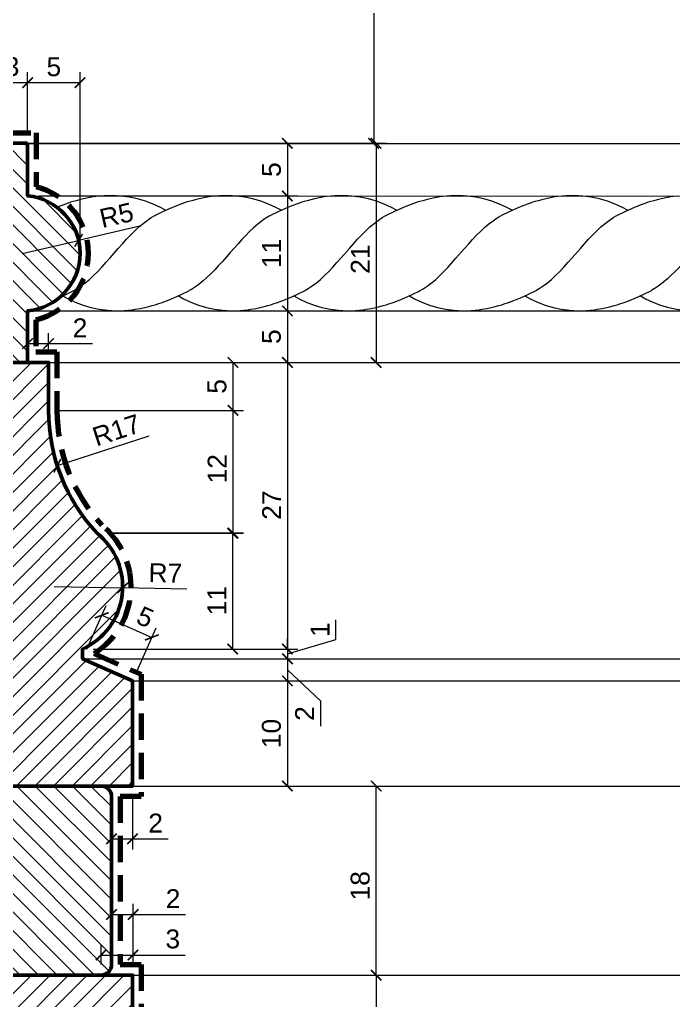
# Model space of a CAD drawing. Header units: inches. Extents: x -78 to 417, y 1434 to 1764.
# Drawn here: x 121.7 to 184, y 1525.8 to 1619.2 of the extents above; entities that cross this region are included whole.
import ezdxf

# ---------------------------------------------------------------- set-up
doc = ezdxf.new("R2010")
doc.units = ezdxf.units.IN
doc.header["$MEASUREMENT"] = 0
doc.linetypes.add('HIDDEN', pattern=[0.375, 0.25, -0.125])
doc.layers.add('0.05', color=7, linetype='Continuous', lineweight=5)
doc.layers.add('линия 50', color=1, linetype='Continuous', lineweight=140)
for name, color, linetype in [('decori controsoffitto', 8, 'Continuous'), ('Decori mobile', 31, 'Continuous'), ('sezione sagome legno', 40, 'Continuous'), ('размеры в модели', 7, 'Continuous')]:
    doc.layers.add(name, color=color, linetype=linetype)
doc.layers.add('Outside panel', color=7, linetype='Continuous', lineweight=18, true_color=0x7f5e57)
doc.styles.get("Standard").update_dxf_attribs({"font": 'arial.ttf'})
doc.dimstyles.new('M_1', dxfattribs={"dimtxt": 1.8, "dimasz": 1, "dimexe": 1, "dimexo": 1, "dimgap": 0.6, "dimtad": 1, "dimdec": 0, "dimdsep": 46, "dimtxsty": 'Standard', "dimblk": 'ARCHTICK', "dimcen": -5, "dimclrd": 7, "dimclre": 7, "dimclrt": 7, "dimadec": 0, "dimazin": 0, "dimtfac": 1, "dimtdec": 0, "dimtmove": 0, "dimatfit": 3, "dimfxl": 1, "dimtolj": 1, "dimtzin": 0, "dimlwd": 5, "dimlwe": 5, "dimarcsym": 0})
pattern_1 = [(135, (-312606.2646, 93322.5023), (-0.8838834765, -0.8838834765), [])]
pattern_2 = [(45, (-312606.2646, 93322.5023), (-0.8838834765, 0.8838834765), [])]

# ---------------------------------------------------------------- blocks, each defined once
blk = doc.blocks.new('_ArchTick')
at = {"color": 0, "linetype": 'ByBlock', "const_width": 0.15}
blk.add_lwpolyline([(-0.5, -0.5), (0.5, 0.5)], dxfattribs=at)
blk = doc.blocks.new('*D57')
at = {"layer": 'Defpoints', "color": 0, "ltscale": 1000, "transparency": 16777216}
for p in [(122.485, 1613.172), (119.483, 1607.399), (122.485, 1607.399)]:
    blk.add_point(p, dxfattribs=at)
at = {"layer": 'размеры в модели', "color": 7, "lineweight": 5, "ltscale": 1000, "transparency": 16777216}
for p, q in [((119.483, 1608.399), (119.483, 1614.172)), ((122.485, 1608.399), (122.485, 1614.172)), ((119.483, 1613.172), (122.485, 1613.172))]:
    blk.add_line(p, q, dxfattribs=at)
at = {"layer": 'размеры в модели', "color": 7, "lineweight": 5, "ltscale": 1000, "transparency": 16777216, "rotation": 180}
blk.add_blockref('_ArchTick', (119.483, 1613.172), dxfattribs=at)
at = {"layer": 'размеры в модели', "color": 7, "lineweight": 5, "ltscale": 1000, "transparency": 16777216}
blk.add_blockref('_ArchTick', (122.485, 1613.172), dxfattribs=at)
at = {"layer": 'размеры в модели', "color": 7, "ltscale": 1000, "transparency": 16777216, "insert": (121.007, 1614.692), "char_height": 1.8, "attachment_point": 5}
blk.add_mtext('\\A1;3', dxfattribs=at)
blk = doc.blocks.new('*D46')
at = {"layer": 'Defpoints', "color": 0, "ltscale": 1000, "transparency": 16777216}
for p in [(130.484, 1533.981), (130.484, 1532.093), (132.532, 1528.207)]:
    blk.add_point(p, dxfattribs=at)
at = {"layer": 'размеры в модели', "color": 7, "lineweight": 5, "ltscale": 1000, "transparency": 16777216}
for p, q in [((130.484, 1533.093), (130.484, 1534.981)), ((132.532, 1529.207), (132.532, 1534.981)), ((130.484, 1533.981), (132.532, 1533.981)), ((132.532, 1533.981), (137.538, 1533.981))]:
    blk.add_line(p, q, dxfattribs=at)
at = {"layer": 'размеры в модели', "color": 7, "lineweight": 5, "ltscale": 1000, "transparency": 16777216, "rotation": 180}
blk.add_blockref('_ArchTick', (130.484, 1533.981), dxfattribs=at)
at = {"layer": 'размеры в модели', "color": 7, "lineweight": 5, "ltscale": 1000, "transparency": 16777216}
blk.add_blockref('_ArchTick', (132.532, 1533.981), dxfattribs=at)
at = {"layer": 'размеры в модели', "color": 7, "ltscale": 1000, "transparency": 16777216, "insert": (136.341, 1535.485), "char_height": 1.8, "attachment_point": 5}
blk.add_mtext('\\A1;2', dxfattribs=at)
blk = doc.blocks.new('*D45')
at = {"layer": 'Defpoints', "color": 0, "ltscale": 1000, "transparency": 16777216}
for p in [(132.484, 1546.212), (130.484, 1545.212), (132.484, 1541.182)]:
    blk.add_point(p, dxfattribs=at)
at = {"layer": 'размеры в модели', "color": 7, "lineweight": 5, "ltscale": 1000, "transparency": 16777216}
for p, q in [((132.484, 1545.212), (132.484, 1540.182)), ((130.484, 1544.212), (130.484, 1540.182)), ((130.484, 1541.182), (132.484, 1541.182)), ((132.484, 1541.182), (135.876, 1541.182))]:
    blk.add_line(p, q, dxfattribs=at)
at = {"layer": 'размеры в модели', "color": 7, "lineweight": 5, "ltscale": 1000, "transparency": 16777216, "rotation": 180}
blk.add_blockref('_ArchTick', (130.484, 1541.182), dxfattribs=at)
at = {"layer": 'размеры в модели', "color": 7, "lineweight": 5, "ltscale": 1000, "transparency": 16777216}
blk.add_blockref('_ArchTick', (132.484, 1541.182), dxfattribs=at)
at = {"layer": 'размеры в модели', "color": 7, "ltscale": 1000, "transparency": 16777216, "insert": (134.68, 1542.686), "char_height": 1.8, "attachment_point": 5}
blk.add_mtext('\\A1;2', dxfattribs=at)
blk = doc.blocks.new('*D30')
at = {"layer": 'Defpoints', "color": 0, "ltscale": 1000, "transparency": 16777216}
for p in [(119.484, 1678.399), (119.484, 1607.399), (155.447, 1607.399)]:
    blk.add_point(p, dxfattribs=at)
at = {"layer": 'размеры в модели', "color": 7, "lineweight": 5, "ltscale": 1000, "transparency": 16777216}
for p, q in [((120.484, 1678.399), (156.447, 1678.399)), ((155.447, 1678.399), (155.447, 1607.399)), ((120.484, 1607.399), (156.447, 1607.399))]:
    blk.add_line(p, q, dxfattribs=at)
for p, rotation in [((155.447, 1678.399), 90), ((155.447, 1607.399), 270)]:
    blk.add_blockref('_ArchTick', p, dxfattribs=dict(at, rotation=rotation))
at = {"layer": 'размеры в модели', "color": 7, "ltscale": 1000, "transparency": 16777216, "insert": (153.944, 1643.537), "char_height": 1.8, "attachment_point": 5, "rotation": 90}
blk.add_mtext('\\A1;71', dxfattribs=at)
blk = doc.blocks.new('*D29')
at = {"layer": 'Defpoints', "color": 0, "ltscale": 1000, "transparency": 16777216}
for p in [(124.484, 1588.327), (122.484, 1586.539), (124.484, 1586.539)]:
    blk.add_point(p, dxfattribs=at)
at = {"layer": 'размеры в модели', "color": 7, "lineweight": 5, "ltscale": 1000, "transparency": 16777216}
for p, q in [((122.484, 1587.539), (122.484, 1589.327)), ((124.484, 1587.539), (124.484, 1589.327)), ((122.484, 1588.327), (124.484, 1588.327)), ((124.484, 1588.327), (128.673, 1588.327))]:
    blk.add_line(p, q, dxfattribs=at)
at = {"layer": 'размеры в модели', "color": 7, "lineweight": 5, "ltscale": 1000, "transparency": 16777216, "rotation": 180}
blk.add_blockref('_ArchTick', (122.484, 1588.327), dxfattribs=at)
at = {"layer": 'размеры в модели', "color": 7, "lineweight": 5, "ltscale": 1000, "transparency": 16777216}
blk.add_blockref('_ArchTick', (124.484, 1588.327), dxfattribs=at)
at = {"layer": 'размеры в модели', "color": 7, "ltscale": 1000, "transparency": 16777216, "insert": (127.477, 1589.83), "char_height": 1.8, "attachment_point": 5}
blk.add_mtext('\\A1;2', dxfattribs=at)
blk = doc.blocks.new('*D28')
at = {"layer": 'Defpoints', "color": 0, "ltscale": 1000, "transparency": 16777216}
for p in [(127.343, 1598.159), (121.984, 1596.922)]:
    blk.add_point(p, dxfattribs=at)
at = {"layer": 'размеры в модели', "color": 7, "lineweight": 5, "ltscale": 1000, "transparency": 16777216}
for p in [(133.302, 1599.535), (121.984, 1596.922)]:
    blk.add_line(p, (127.343, 1598.159), dxfattribs=at)
at = {"layer": 'размеры в модели', "color": 7, "lineweight": 5, "ltscale": 1000, "transparency": 16777216, "rotation": 193.0012536921452}
blk.add_blockref('_ArchTick', (127.343, 1598.159), dxfattribs=at)
at = {"layer": 'размеры в модели', "color": 7, "ltscale": 1000, "transparency": 16777216, "insert": (130.956, 1600.548), "char_height": 1.8, "attachment_point": 5, "rotation": 13.00125}
blk.add_mtext('\\A1;R5', dxfattribs=at)
blk = doc.blocks.new('*D27')
at = {"layer": 'Defpoints', "color": 0, "ltscale": 1000, "transparency": 16777216}
for p in [(122.484, 1591.444), (122.484, 1586.539), (147.224, 1586.539)]:
    blk.add_point(p, dxfattribs=at)
at = {"layer": 'размеры в модели', "color": 7, "lineweight": 5, "ltscale": 1000, "transparency": 16777216}
for p, q in [((123.484, 1591.444), (148.224, 1591.444)), ((147.224, 1591.444), (147.224, 1586.539)), ((123.484, 1586.539), (148.224, 1586.539))]:
    blk.add_line(p, q, dxfattribs=at)
for p, rotation in [((147.224, 1591.444), 90), ((147.224, 1586.539), 270)]:
    blk.add_blockref('_ArchTick', p, dxfattribs=dict(at, rotation=rotation))
at = {"layer": 'размеры в модели', "color": 7, "ltscale": 1000, "transparency": 16777216, "insert": (145.709, 1588.992), "char_height": 1.8, "attachment_point": 5, "rotation": 90}
blk.add_mtext('\\A1;5', dxfattribs=at)
blk = doc.blocks.new('*D26')
at = {"layer": 'Defpoints', "color": 0, "ltscale": 1000, "transparency": 16777216}
for p in [(122.594, 1602.388), (122.484, 1591.444), (147.224, 1591.444)]:
    blk.add_point(p, dxfattribs=at)
at = {"layer": 'размеры в модели', "color": 7, "lineweight": 5, "ltscale": 1000, "transparency": 16777216}
for p, q in [((123.594, 1602.388), (148.224, 1602.388)), ((147.224, 1602.388), (147.224, 1591.444)), ((123.484, 1591.444), (148.224, 1591.444))]:
    blk.add_line(p, q, dxfattribs=at)
for p, rotation in [((147.224, 1602.388), 90), ((147.224, 1591.444), 270)]:
    blk.add_blockref('_ArchTick', p, dxfattribs=dict(at, rotation=rotation))
at = {"layer": 'размеры в модели', "color": 7, "ltscale": 1000, "transparency": 16777216, "insert": (145.721, 1596.916), "char_height": 1.8, "attachment_point": 5, "rotation": 90}
blk.add_mtext('\\A1;11', dxfattribs=at)
blk = doc.blocks.new('*D25')
at = {"layer": 'Defpoints', "color": 0, "ltscale": 1000, "transparency": 16777216}
for p in [(122.485, 1607.399), (122.594, 1602.388), (147.228, 1602.388)]:
    blk.add_point(p, dxfattribs=at)
at = {"layer": 'размеры в модели', "color": 7, "lineweight": 5, "ltscale": 1000, "transparency": 16777216}
for p, q in [((123.485, 1607.399), (148.228, 1607.399)), ((147.228, 1607.399), (147.228, 1602.388)), ((123.594, 1602.388), (148.228, 1602.388))]:
    blk.add_line(p, q, dxfattribs=at)
for p, rotation in [((147.228, 1607.399), 90), ((147.228, 1602.388), 270)]:
    blk.add_blockref('_ArchTick', p, dxfattribs=dict(at, rotation=rotation))
at = {"layer": 'размеры в модели', "color": 7, "ltscale": 1000, "transparency": 16777216, "insert": (145.713, 1604.893), "char_height": 1.8, "attachment_point": 5, "rotation": 90}
blk.add_mtext('\\A1;5', dxfattribs=at)
blk = doc.blocks.new('*D24')
at = {"layer": 'Defpoints', "color": 0, "ltscale": 1000, "transparency": 16777216}
for p in [(122.485, 1607.399), (122.484, 1586.539), (155.674, 1586.539)]:
    blk.add_point(p, dxfattribs=at)
at = {"layer": 'размеры в модели', "color": 7, "lineweight": 5, "ltscale": 1000, "transparency": 16777216}
for p, q in [((123.485, 1607.399), (156.674, 1607.399)), ((155.674, 1607.399), (155.674, 1586.539)), ((123.484, 1586.539), (156.674, 1586.539))]:
    blk.add_line(p, q, dxfattribs=at)
for p, rotation in [((155.674, 1607.399), 90), ((155.674, 1586.539), 270)]:
    blk.add_blockref('_ArchTick', p, dxfattribs=dict(at, rotation=rotation))
at = {"layer": 'размеры в модели', "color": 7, "ltscale": 1000, "transparency": 16777216, "insert": (154.171, 1596.37), "char_height": 1.8, "attachment_point": 5, "rotation": 90}
blk.add_mtext('\\A1;21', dxfattribs=at)
blk = doc.blocks.new('*D23')
at = {"layer": 'Defpoints', "color": 0, "ltscale": 1000, "transparency": 16777216}
for p in [(129.114, 1570.268), (127.717, 1559.253), (142.011, 1559.253)]:
    blk.add_point(p, dxfattribs=at)
at = {"layer": 'размеры в модели', "color": 7, "lineweight": 5, "ltscale": 1000, "transparency": 16777216}
for p, q in [((130.114, 1570.268), (143.011, 1570.268)), ((142.011, 1570.268), (142.011, 1559.253)), ((128.717, 1559.253), (143.011, 1559.253))]:
    blk.add_line(p, q, dxfattribs=at)
for p, rotation in [((142.011, 1570.268), 90), ((142.011, 1559.253), 270)]:
    blk.add_blockref('_ArchTick', p, dxfattribs=dict(at, rotation=rotation))
at = {"layer": 'размеры в модели', "color": 7, "ltscale": 1000, "transparency": 16777216, "insert": (140.508, 1563.855), "char_height": 1.8, "attachment_point": 5, "rotation": 90}
blk.add_mtext('\\A1;11', dxfattribs=at)
blk = doc.blocks.new('*D22')
at = {"layer": 'Defpoints', "color": 0, "ltscale": 1000, "transparency": 16777216}
for p in [(124.484, 1581.972), (129.072, 1570.302), (142.043, 1570.302)]:
    blk.add_point(p, dxfattribs=at)
at = {"layer": 'размеры в модели', "color": 7, "lineweight": 5, "ltscale": 1000, "transparency": 16777216}
for p, q in [((125.484, 1581.972), (143.043, 1581.972)), ((142.043, 1581.972), (142.043, 1570.302)), ((130.072, 1570.302), (143.043, 1570.302))]:
    blk.add_line(p, q, dxfattribs=at)
for p, rotation in [((142.043, 1581.972), 90), ((142.043, 1570.302), 270)]:
    blk.add_blockref('_ArchTick', p, dxfattribs=dict(at, rotation=rotation))
at = {"layer": 'размеры в модели', "color": 7, "ltscale": 1000, "transparency": 16777216, "insert": (140.539, 1576.413), "char_height": 1.8, "attachment_point": 5, "rotation": 90}
blk.add_mtext('\\A1;12', dxfattribs=at)
blk = doc.blocks.new('*D21')
at = {"layer": 'Defpoints', "color": 0, "ltscale": 1000, "transparency": 16777216}
for p in [(124.484, 1586.539), (124.484, 1581.972), (142.043, 1581.972)]:
    blk.add_point(p, dxfattribs=at)
at = {"layer": 'размеры в модели', "color": 7, "lineweight": 5, "ltscale": 1000, "transparency": 16777216}
for p, q in [((125.484, 1586.539), (143.043, 1586.539)), ((142.043, 1586.539), (142.043, 1581.972)), ((125.484, 1581.972), (143.043, 1581.972))]:
    blk.add_line(p, q, dxfattribs=at)
for p, rotation in [((142.043, 1586.539), 90), ((142.043, 1581.972), 270)]:
    blk.add_blockref('_ArchTick', p, dxfattribs=dict(at, rotation=rotation))
at = {"layer": 'размеры в модели', "color": 7, "ltscale": 1000, "transparency": 16777216, "insert": (140.527, 1584.255), "char_height": 1.8, "attachment_point": 5, "rotation": 90}
blk.add_mtext('\\A1;5', dxfattribs=at)
blk = doc.blocks.new('*D20')
at = {"layer": 'Defpoints', "color": 0, "ltscale": 1000, "transparency": 16777216}
for p in [(134.32, 1560.356), (127.717, 1558.325), (132.484, 1556.212)]:
    blk.add_point(p, dxfattribs=at)
at = {"layer": 'размеры в модели', "color": 7, "lineweight": 5, "ltscale": 1000, "transparency": 16777216}
for p, q in [((128.122, 1559.239), (129.958, 1563.382)), ((129.553, 1562.468), (134.32, 1560.356)), ((132.889, 1557.126), (134.725, 1561.27))]:
    blk.add_line(p, q, dxfattribs=at)
for p, rotation in [((129.553, 1562.468), 156.097431808659), ((134.32, 1560.356), 336.097431808659)]:
    blk.add_blockref('_ArchTick', p, dxfattribs=dict(at, rotation=rotation))
at = {"layer": 'размеры в модели', "color": 7, "ltscale": 1000, "transparency": 16777216, "insert": (133.689, 1562.293), "char_height": 1.8, "attachment_point": 5, "rotation": 336.09743}
blk.add_mtext('\\A1;5', dxfattribs=at)
blk = doc.blocks.new('*D19')
at = {"layer": 'Defpoints', "color": 0, "ltscale": 1000, "transparency": 16777216}
for p in [(124.484, 1588.327), (122.484, 1586.539), (124.484, 1586.539)]:
    blk.add_point(p, dxfattribs=at)
at = {"layer": 'размеры в модели', "color": 7, "lineweight": 5, "ltscale": 1000, "transparency": 16777216}
for p, q in [((122.484, 1587.539), (122.484, 1589.327)), ((124.484, 1587.539), (124.484, 1589.327)), ((122.484, 1588.327), (124.484, 1588.327)), ((124.484, 1588.327), (128.673, 1588.327))]:
    blk.add_line(p, q, dxfattribs=at)
at = {"layer": 'размеры в модели', "color": 7, "lineweight": 5, "ltscale": 1000, "transparency": 16777216, "rotation": 180}
blk.add_blockref('_ArchTick', (122.484, 1588.327), dxfattribs=at)
at = {"layer": 'размеры в модели', "color": 7, "lineweight": 5, "ltscale": 1000, "transparency": 16777216}
blk.add_blockref('_ArchTick', (124.484, 1588.327), dxfattribs=at)
at = {"layer": 'размеры в модели', "color": 7, "ltscale": 1000, "transparency": 16777216, "insert": (127.477, 1589.83), "char_height": 1.8, "attachment_point": 5}
blk.add_mtext('\\A1;2', dxfattribs=at)
blk = doc.blocks.new('*D18')
at = {"layer": 'Defpoints', "color": 0, "ltscale": 1000, "transparency": 16777216}
for p in [(125.009, 1565.193), (131.536, 1565.071)]:
    blk.add_point(p, dxfattribs=at)
at = {"layer": 'размеры в модели', "color": 7, "lineweight": 5, "ltscale": 1000, "transparency": 16777216}
for p in [(125.009, 1565.193), (137.637, 1564.958)]:
    blk.add_line(p, (131.536, 1565.071), dxfattribs=at)
at = {"layer": 'размеры в модели', "color": 7, "lineweight": 5, "ltscale": 1000, "transparency": 16777216, "rotation": 178.9343021381803}
blk.add_blockref('_ArchTick', (131.536, 1565.071), dxfattribs=at)
at = {"layer": 'размеры в модели', "color": 7, "ltscale": 1000, "transparency": 16777216, "insert": (135.614, 1566.496), "char_height": 1.8, "attachment_point": 5, "rotation": 358.9343}
blk.add_mtext('\\A1;R7', dxfattribs=at)
blk = doc.blocks.new('*D17')
at = {"layer": 'Defpoints', "color": 0, "ltscale": 1000, "transparency": 16777216}
for p in [(141.619, 1581.972), (125.317, 1576.693)]:
    blk.add_point(p, dxfattribs=at)
at = {"layer": 'размеры в модели', "color": 7, "lineweight": 5, "ltscale": 1000, "transparency": 16777216}
blk.add_line((134.03, 1579.514), (125.317, 1576.693), dxfattribs=at)
at = {"layer": 'размеры в модели', "color": 7, "lineweight": 5, "ltscale": 1000, "transparency": 16777216, "rotation": 197.9454281181322}
blk.add_blockref('_ArchTick', (125.317, 1576.693), dxfattribs=at)
at = {"layer": 'размеры в модели', "color": 7, "ltscale": 1000, "transparency": 16777216, "insert": (130.95, 1580.097), "char_height": 1.8, "attachment_point": 5, "rotation": 17.94543}
blk.add_mtext('\\A1;R17', dxfattribs=at)
blk = doc.blocks.new('*D16')
at = {"layer": 'Defpoints', "color": 0, "ltscale": 1000, "transparency": 16777216}
for p in [(132.484, 1556.212), (132.484, 1546.212), (147.232, 1546.212)]:
    blk.add_point(p, dxfattribs=at)
at = {"layer": 'размеры в модели', "color": 7, "lineweight": 5, "ltscale": 1000, "transparency": 16777216}
for p, q in [((133.484, 1556.212), (148.232, 1556.212)), ((147.232, 1556.212), (147.232, 1546.212)), ((133.484, 1546.212), (148.232, 1546.212))]:
    blk.add_line(p, q, dxfattribs=at)
for p, rotation in [((147.232, 1556.212), 90), ((147.232, 1546.212), 270)]:
    blk.add_blockref('_ArchTick', p, dxfattribs=dict(at, rotation=rotation))
at = {"layer": 'размеры в модели', "color": 7, "ltscale": 1000, "transparency": 16777216, "insert": (145.713, 1551.212), "char_height": 1.8, "attachment_point": 5, "rotation": 90}
blk.add_mtext('\\A1;10', dxfattribs=at)
blk = doc.blocks.new('*D15')
at = {"layer": 'Defpoints', "color": 0, "ltscale": 1000, "transparency": 16777216}
for p in [(127.717, 1558.325), (132.484, 1556.212), (147.232, 1556.212)]:
    blk.add_point(p, dxfattribs=at)
at = {"layer": 'размеры в модели', "color": 7, "lineweight": 5, "ltscale": 1000, "transparency": 16777216}
for p, q in [((128.717, 1558.325), (148.232, 1558.325)), ((147.232, 1558.325), (147.232, 1556.212)), ((147.232, 1557.268), (150.369, 1554.309)), ((133.484, 1556.212), (148.232, 1556.212)), ((150.369, 1554.309), (150.369, 1551.917))]:
    blk.add_line(p, q, dxfattribs=at)
for p, rotation in [((147.232, 1558.325), 90), ((147.232, 1556.212), 270)]:
    blk.add_blockref('_ArchTick', p, dxfattribs=dict(at, rotation=rotation))
at = {"layer": 'размеры в модели', "color": 7, "ltscale": 1000, "transparency": 16777216, "insert": (148.865, 1553.113), "char_height": 1.8, "attachment_point": 5, "rotation": 90}
blk.add_mtext('\\A1;2', dxfattribs=at)
blk = doc.blocks.new('*D14')
at = {"layer": 'Defpoints', "color": 0, "ltscale": 1000, "transparency": 16777216}
for p in [(127.717, 1559.253), (127.717, 1558.325), (147.232, 1558.325)]:
    blk.add_point(p, dxfattribs=at)
at = {"layer": 'размеры в модели', "color": 7, "lineweight": 5, "ltscale": 1000, "transparency": 16777216}
for p, q in [((151.843, 1560.172), (151.843, 1562.035)), ((147.232, 1559.253), (147.232, 1560.253)), ((147.232, 1558.789), (151.843, 1560.172)), ((128.717, 1559.253), (148.232, 1559.253)), ((147.232, 1559.253), (147.232, 1558.325)), ((147.232, 1559.253), (147.232, 1558.325)), ((128.717, 1558.325), (148.232, 1558.325)), ((147.232, 1558.325), (147.232, 1557.325))]:
    blk.add_line(p, q, dxfattribs=at)
for p, rotation in [((147.232, 1559.253), 270), ((147.232, 1558.325), 90)]:
    blk.add_blockref('_ArchTick', p, dxfattribs=dict(at, rotation=rotation))
at = {"layer": 'размеры в модели', "color": 7, "ltscale": 1000, "transparency": 16777216, "insert": (150.34, 1561.104), "char_height": 1.8, "attachment_point": 5, "rotation": 90}
blk.add_mtext('\\A1;1', dxfattribs=at)
blk = doc.blocks.new('*D13')
at = {"layer": 'Defpoints', "color": 0, "ltscale": 1000, "transparency": 16777216}
for p in [(124.484, 1586.539), (127.717, 1559.253), (147.232, 1559.253)]:
    blk.add_point(p, dxfattribs=at)
at = {"layer": 'размеры в модели', "color": 7, "lineweight": 5, "ltscale": 1000, "transparency": 16777216}
for p, q in [((125.484, 1586.539), (148.232, 1586.539)), ((147.232, 1586.539), (147.232, 1559.253)), ((128.717, 1559.253), (148.232, 1559.253))]:
    blk.add_line(p, q, dxfattribs=at)
for p, rotation in [((147.232, 1586.539), 90), ((147.232, 1559.253), 270)]:
    blk.add_blockref('_ArchTick', p, dxfattribs=dict(at, rotation=rotation))
at = {"layer": 'размеры в модели', "color": 7, "ltscale": 1000, "transparency": 16777216, "insert": (145.729, 1572.951), "char_height": 1.8, "attachment_point": 5, "rotation": 90}
blk.add_mtext('\\A1;27', dxfattribs=at)
blk = doc.blocks.new('*D10')
at = {"layer": 'Defpoints', "color": 0, "ltscale": 1000, "transparency": 16777216}
for p in [(129.331, 1528.212), (132.484, 1471.539), (155.684, 1471.539)]:
    blk.add_point(p, dxfattribs=at)
at = {"layer": 'размеры в модели', "color": 7, "lineweight": 5, "ltscale": 1000, "transparency": 16777216}
for p, q in [((130.331, 1528.212), (156.684, 1528.212)), ((155.684, 1528.212), (155.684, 1471.539)), ((133.484, 1471.539), (156.684, 1471.539))]:
    blk.add_line(p, q, dxfattribs=at)
for p, rotation in [((155.684, 1528.212), 90), ((155.684, 1471.539), 270)]:
    blk.add_blockref('_ArchTick', p, dxfattribs=dict(at, rotation=rotation))
at = {"layer": 'размеры в модели', "color": 7, "ltscale": 1000, "transparency": 16777216, "insert": (154.168, 1499.875), "char_height": 1.8, "attachment_point": 5, "rotation": 90}
blk.add_mtext('\\A1;57', dxfattribs=at)
blk = doc.blocks.new('*D9')
at = {"layer": 'Defpoints', "color": 0, "ltscale": 1000, "transparency": 16777216}
for p in [(129.331, 1546.212), (155.684, 1546.212), (129.331, 1528.212)]:
    blk.add_point(p, dxfattribs=at)
at = {"layer": 'размеры в модели', "color": 7, "lineweight": 5, "ltscale": 1000, "transparency": 16777216}
for p, q in [((130.331, 1546.212), (156.684, 1546.212)), ((155.684, 1528.212), (155.684, 1546.212)), ((130.331, 1528.212), (156.684, 1528.212))]:
    blk.add_line(p, q, dxfattribs=at)
for p, rotation in [((155.684, 1546.212), 90), ((155.684, 1528.212), 270)]:
    blk.add_blockref('_ArchTick', p, dxfattribs=dict(at, rotation=rotation))
at = {"layer": 'размеры в модели', "color": 7, "ltscale": 1000, "transparency": 16777216, "insert": (154.165, 1536.714), "char_height": 1.8, "attachment_point": 5, "rotation": 90}
blk.add_mtext('\\A1;18', dxfattribs=at)
blk = doc.blocks.new('*D8')
at = {"layer": 'Defpoints', "color": 0, "ltscale": 1000, "transparency": 16777216}
for p in [(129.484, 1530.123), (129.484, 1528.212), (132.532, 1528.207)]:
    blk.add_point(p, dxfattribs=at)
at = {"layer": 'размеры в модели', "color": 7, "lineweight": 5, "ltscale": 1000, "transparency": 16777216}
for p, q in [((129.484, 1529.212), (129.484, 1531.123)), ((132.532, 1529.207), (132.532, 1531.123)), ((129.484, 1530.123), (132.532, 1530.123)), ((132.532, 1530.123), (137.505, 1530.123))]:
    blk.add_line(p, q, dxfattribs=at)
at = {"layer": 'размеры в модели', "color": 7, "lineweight": 5, "ltscale": 1000, "transparency": 16777216, "rotation": 180}
blk.add_blockref('_ArchTick', (129.484, 1530.123), dxfattribs=at)
at = {"layer": 'размеры в модели', "color": 7, "lineweight": 5, "ltscale": 1000, "transparency": 16777216}
blk.add_blockref('_ArchTick', (132.532, 1530.123), dxfattribs=at)
at = {"layer": 'размеры в модели', "color": 7, "ltscale": 1000, "transparency": 16777216, "insert": (136.316, 1531.643), "char_height": 1.8, "attachment_point": 5}
blk.add_mtext('\\A1;3', dxfattribs=at)

msp = doc.modelspace()

# ---------------------------------------------------------------- hatches: boundary and pattern name
at = {"layer": 'Outside panel', "ltscale": 1000}
h = msp.add_hatch(dxfattribs=at)
h.set_pattern_fill('ANSI31', color=256, scale=10, angle=90)
h.set_pattern_definition(pattern_1)
h.paths.add_polyline_path([(122.485, 1602.399), (122.485, 1607.399), (119.484, 1607.399), (119.484, 1586.539), (122.484, 1586.539), (122.484, 1591.444, 0.912739)])
h = msp.add_hatch(dxfattribs=at)
h.set_pattern_fill('ANSI31', color=256, scale=10)
h.set_pattern_definition(pattern_2)
h.paths.add_polyline_path([(124.484, 1581.972), (124.484, 1586.539), (119.484, 1586.539), (119.484, 1546.212), (129.484, 1546.212), (132.484, 1546.212), (132.484, 1556.212), (127.717, 1558.325), (127.717, 1559.253, 0.560058), (129.072, 1570.302, -0.189514)])
h = msp.add_hatch(dxfattribs=at)
h.set_pattern_fill('ANSI31', color=256, scale=10, angle=90)
h.set_pattern_definition(pattern_1)
h.paths.add_polyline_path([(130.484, 1545.212, 0.414214), (129.484, 1546.212), (119.484, 1546.212), (119.484, 1528.212), (129.484, 1528.212, 0.414214), (130.484, 1529.212)])
h = msp.add_hatch(dxfattribs=at)
h.set_pattern_fill('ANSI31', color=256, scale=10)
h.set_pattern_definition(pattern_2)
h.paths.add_polyline_path([(132.484, 1528.212), (119.484, 1528.212), (119.484, 1452.399), (142.484, 1452.399), (142.484, 1461.539, -0.414214), (132.484, 1471.539)])

# ---------------------------------------------------------------- linework, layer by layer
at = {"lineweight": 50}
for points in [[(122.485, 1607.399), (122.485, 1602.399, -0.912739), (122.484, 1591.444), (122.484, 1586.539), (119.484, 1586.539), (119.484, 1607.399), (122.485, 1607.399)], [(119.484, 1586.539), (124.484, 1586.539), (124.484, 1581.972, 0.189514), (129.072, 1570.302, -0.560058), (127.717, 1559.253), (127.717, 1558.325), (132.484, 1556.212), (132.484, 1546.212), (119.484, 1546.212), (119.484, 1586.539)]]:
    msp.add_lwpolyline(points, format="xyb", dxfattribs=at)
at = {"color": 7, "lineweight": 15, "ltscale": 1000}
for points in [[(122.534, 1607.394), (243.024, 1607.377)], [(122.534, 1602.394), (243.223, 1602.377)], [(122.484, 1591.444), (243.022, 1591.444)], [(124.484, 1586.539), (245.022, 1586.539)], [(127.717, 1558.325), (248.255, 1558.325)], [(132.484, 1556.212), (253.022, 1556.212)], [(132.532, 1546.207), (250.228, 1546.19)], [(132.532, 1528.207), (253.022, 1528.19)]]:
    msp.add_lwpolyline(points, dxfattribs=at)
at = {"lineweight": 50}
for points in [[(130.484, 1545.212), (130.484, 1529.212, -0.414214), (129.484, 1528.212), (119.484, 1528.212), (119.484, 1546.212), (129.484, 1546.212, -0.414214)], [(119.484, 1528.212), (119.484, 1528.212), (132.484, 1528.212), (132.484, 1471.539), (132.484, 1471.539, 0.414214), (142.484, 1461.539), (142.484, 1452.399), (119.484, 1452.399)]]:
    msp.add_lwpolyline(points, format="xyb", close=True, dxfattribs=at)
at = {"color": 7, "lineweight": 15, "ltscale": 1000}
for points in [[(183.982, 1602.324, 0), (183.737, 1602.288, 0), (183.255, 1602.205, 0), (182.824, 1602.115, 0), (182.444, 1602.025, 0), (182.113, 1601.937, 0), (181.832, 1601.857, 0), (181.588, 1601.782, 0), (181.177, 1601.646, 0), (180.663, 1601.457, 0), (180.052, 1601.207, 0), (179.349, 1600.888, 0), (178.562, 1600.494, 0)], [(189.591, 1600.509, 0), (189.323, 1600.361, 0), (188.956, 1600.124, 0), (188.586, 1599.851, 0), (188.215, 1599.546, 0), (187.848, 1599.212, 0), (187.479, 1598.853, 0), (187.108, 1598.472, 0), (186.741, 1598.075, 0), (186.371, 1597.665, 0), (186, 1597.246, 0), (185.633, 1596.825, 0), (185.263, 1596.405, 0), (184.892, 1595.99, 0), (184.525, 1595.587, 0), (184.156, 1595.199, 0), (183.785, 1594.829, 0), (183.418, 1594.484, 0), (183.048, 1594.165, 0), (182.677, 1593.877, 0), (182.31, 1593.624, 0), (181.94, 1593.407, 0), (181.895, 1593.383, 0)], [(176.486, 1591.559, 0), (176.731, 1591.595, 0), (177.213, 1591.678, 0), (177.644, 1591.768, 0), (178.024, 1591.858, 0), (178.355, 1591.946, 0), (178.636, 1592.026, 0), (178.88, 1592.101, 0), (179.291, 1592.237, 0), (179.805, 1592.426, 0), (180.415, 1592.676, 0), (181.119, 1592.995, 0), (181.906, 1593.389, 0)], [(180.844, 1592.866, 0), (181.336, 1592.591, 0), (182.029, 1592.265, 0), (182.765, 1591.988, 0), (183.521, 1591.77, 0), (184.301, 1591.609, 0), (185.09, 1591.507, 0), (185.905, 1591.465, 0), (186.719, 1591.485, 0), (187.48, 1591.558, 0)]]:
    msp.add_polyline3d(points, dxfattribs=at)
at = {"layer": '0.05', "color": 7, "lineweight": 15, "ltscale": 1000}
for p, q in [((139.988, 1602.324), (139.945, 1602.319)), ((139.988, 1602.324), (139.945, 1602.319)), ((150.988, 1602.324), (150.945, 1602.319)), ((161.988, 1602.324), (161.945, 1602.319)), ((134.592, 1600.51), (134.624, 1600.526)), ((134.592, 1600.51), (134.624, 1600.526)), ((156.592, 1600.51), (156.624, 1600.526)), ((148.844, 1593.357), (148.876, 1593.373)), ((143.48, 1591.558), (143.523, 1591.564)), ((143.48, 1591.558), (143.523, 1591.564)), ((154.48, 1591.558), (154.523, 1591.564)), ((165.48, 1591.558), (165.523, 1591.564))]:
    msp.add_line(p, q, dxfattribs=at)
at = {"layer": '0.05', "color": 7, "ltscale": 1000}
msp.add_line((132.48, 1591.558), (132.523, 1591.564), dxfattribs=at)
at = {"layer": '0.05', "color": 7, "lineweight": 15, "ltscale": 1000}
for points in [[(135.624, 1601.017, 0), (135.132, 1601.292, 0), (134.439, 1601.618, 0), (133.703, 1601.895, 0), (132.947, 1602.113, 0), (132.167, 1602.274, 0), (131.377, 1602.376, 0), (130.563, 1602.418, 0), (129.748, 1602.398, 0), (128.988, 1602.324, 0)], [(135.624, 1601.017, 0), (135.132, 1601.292, 0), (134.439, 1601.618, 0), (133.703, 1601.895, 0), (132.947, 1602.113, 0), (132.167, 1602.274, 0), (131.377, 1602.376, 0), (130.563, 1602.418, 0), (129.748, 1602.398, 0), (128.988, 1602.324, 0)], [(139.982, 1602.324, 0), (139.737, 1602.288, 0), (139.255, 1602.205, 0), (138.824, 1602.115, 0), (138.444, 1602.025, 0), (138.113, 1601.937, 0), (137.832, 1601.857, 0), (137.588, 1601.782, 0), (137.177, 1601.646, 0), (136.663, 1601.457, 0), (136.052, 1601.207, 0), (135.349, 1600.888, 0), (134.562, 1600.494, 0)], [(146.624, 1601.017, 0), (146.132, 1601.292, 0), (145.439, 1601.618, 0), (144.703, 1601.895, 0), (143.947, 1602.113, 0), (143.167, 1602.274, 0), (142.377, 1602.376, 0), (141.563, 1602.418, 0), (140.748, 1602.398, 0), (139.988, 1602.324, 0)], [(150.982, 1602.324, 0), (150.737, 1602.288, 0), (150.255, 1602.205, 0), (149.824, 1602.115, 0), (149.444, 1602.025, 0), (149.113, 1601.937, 0), (148.832, 1601.857, 0), (148.588, 1601.782, 0), (148.177, 1601.646, 0), (147.663, 1601.457, 0), (147.052, 1601.207, 0), (146.349, 1600.888, 0), (145.562, 1600.494, 0)], [(157.624, 1601.017, 0), (157.132, 1601.292, 0), (156.439, 1601.618, 0), (155.703, 1601.895, 0), (154.947, 1602.113, 0), (154.167, 1602.274, 0), (153.377, 1602.376, 0), (152.563, 1602.418, 0), (151.748, 1602.398, 0), (150.988, 1602.324, 0)], [(161.982, 1602.324, 0), (161.737, 1602.288, 0), (161.255, 1602.205, 0), (160.824, 1602.115, 0), (160.444, 1602.025, 0), (160.113, 1601.937, 0), (159.832, 1601.857, 0), (159.588, 1601.782, 0), (159.177, 1601.646, 0), (158.663, 1601.457, 0), (158.052, 1601.207, 0), (157.349, 1600.888, 0), (156.562, 1600.494, 0)], [(168.624, 1601.017, 0), (168.132, 1601.292, 0), (167.439, 1601.618, 0), (166.703, 1601.895, 0), (165.947, 1602.113, 0), (165.167, 1602.274, 0), (164.377, 1602.376, 0), (163.563, 1602.418, 0), (162.748, 1602.398, 0), (161.988, 1602.324, 0)], [(172.982, 1602.324, 0), (172.737, 1602.288, 0), (172.255, 1602.205, 0), (171.824, 1602.115, 0), (171.444, 1602.025, 0), (171.113, 1601.937, 0), (170.832, 1601.857, 0), (170.588, 1601.782, 0), (170.177, 1601.646, 0), (169.663, 1601.457, 0), (169.052, 1601.207, 0), (168.349, 1600.888, 0), (167.562, 1600.494, 0)], [(179.624, 1601.017, 0), (179.132, 1601.292, 0), (178.439, 1601.618, 0), (177.703, 1601.895, 0), (176.947, 1602.113, 0), (176.167, 1602.274, 0), (175.377, 1602.376, 0), (174.563, 1602.418, 0), (173.748, 1602.398, 0), (172.988, 1602.324, 0)], [(126.876, 1593.373, 0), (127.215, 1593.564, 0), (127.598, 1593.819, 0), (127.984, 1594.113, 0), (128.378, 1594.448, 0), (128.768, 1594.813, 0), (129.163, 1595.206, 0), (129.556, 1595.621, 0), (129.947, 1596.051, 0), (130.342, 1596.494, 0), (131.126, 1597.389, 0), (131.521, 1597.832, 0), (131.912, 1598.262, 0), (132.305, 1598.677, 0), (132.7, 1599.07, 0), (133.09, 1599.435, 0), (133.484, 1599.77, 0), (133.87, 1600.064, 0), (134.253, 1600.319, 0), (134.592, 1600.51, 0)], [(126.876, 1593.373, 0), (127.215, 1593.564, 0), (127.598, 1593.819, 0), (127.984, 1594.113, 0), (128.378, 1594.448, 0), (128.768, 1594.813, 0), (129.163, 1595.206, 0), (129.556, 1595.621, 0), (129.947, 1596.051, 0), (130.342, 1596.494, 0), (131.126, 1597.389, 0), (131.521, 1597.832, 0), (131.912, 1598.262, 0), (132.305, 1598.677, 0), (132.7, 1599.07, 0), (133.09, 1599.435, 0), (133.484, 1599.77, 0), (133.87, 1600.064, 0), (134.253, 1600.319, 0), (134.592, 1600.51, 0)], [(145.59, 1600.509, 0), (145.476, 1600.448, 0), (145.107, 1600.226, 0), (144.74, 1599.968, 0), (144.369, 1599.676, 0), (143.999, 1599.353, 0), (143.632, 1599.005, 0), (143.261, 1598.632, 0), (142.892, 1598.241, 0), (142.524, 1597.836, 0), (142.153, 1597.42, 0), (141.784, 1596.999, 0), (141.417, 1596.579, 0), (141.046, 1596.161, 0), (140.677, 1595.752, 0), (140.309, 1595.358, 0), (139.938, 1594.979, 0), (139.569, 1594.623, 0), (139.202, 1594.294, 0), (138.83, 1593.992, 0), (138.462, 1593.724, 0), (138.094, 1593.492, 0), (137.877, 1593.374, 0)], [(148.876, 1593.373, 0), (149.215, 1593.564, 0), (149.598, 1593.819, 0), (149.984, 1594.113, 0), (150.378, 1594.448, 0), (150.768, 1594.813, 0), (151.163, 1595.206, 0), (151.556, 1595.621, 0), (151.947, 1596.051, 0), (152.342, 1596.494, 0), (153.126, 1597.389, 0), (153.521, 1597.832, 0), (153.912, 1598.262, 0), (154.305, 1598.677, 0), (154.7, 1599.07, 0), (155.09, 1599.435, 0), (155.484, 1599.77, 0), (155.87, 1600.064, 0), (156.253, 1600.319, 0), (156.592, 1600.51, 0)], [(159.814, 1593.341, 0), (160.152, 1593.532, 0), (160.535, 1593.787, 0), (160.921, 1594.081, 0), (161.316, 1594.416, 0), (161.706, 1594.781, 0), (162.101, 1595.174, 0), (162.494, 1595.589, 0), (162.885, 1596.019, 0), (163.28, 1596.462, 0), (164.063, 1597.357, 0), (164.458, 1597.8, 0), (164.849, 1598.23, 0), (165.242, 1598.645, 0), (165.637, 1599.038, 0), (166.027, 1599.403, 0), (166.421, 1599.738, 0), (166.808, 1600.032, 0), (167.191, 1600.287, 0), (167.529, 1600.478, 0)], [(170.876, 1593.373, 0), (171.215, 1593.564, 0), (171.598, 1593.819, 0), (171.984, 1594.113, 0), (172.378, 1594.448, 0), (172.768, 1594.813, 0), (173.163, 1595.206, 0), (173.556, 1595.621, 0), (173.947, 1596.051, 0), (174.342, 1596.494, 0), (175.126, 1597.389, 0), (175.521, 1597.832, 0), (175.912, 1598.262, 0), (176.305, 1598.677, 0), (176.7, 1599.07, 0), (177.09, 1599.435, 0), (177.484, 1599.77, 0), (177.87, 1600.064, 0), (178.253, 1600.319, 0), (178.592, 1600.51, 0)], [(132.486, 1591.559, 0), (132.731, 1591.595, 0), (133.213, 1591.678, 0), (133.644, 1591.768, 0), (134.024, 1591.858, 0), (134.355, 1591.946, 0), (134.636, 1592.026, 0), (134.88, 1592.101, 0), (135.291, 1592.237, 0), (135.805, 1592.426, 0), (136.415, 1592.676, 0), (137.119, 1592.995, 0), (137.906, 1593.389, 0)], [(143.486, 1591.559, 0), (143.731, 1591.595, 0), (144.213, 1591.678, 0), (144.644, 1591.768, 0), (145.024, 1591.858, 0), (145.355, 1591.946, 0), (145.636, 1592.026, 0), (145.88, 1592.101, 0), (146.291, 1592.237, 0), (146.805, 1592.426, 0), (147.415, 1592.676, 0), (148.119, 1592.995, 0), (148.906, 1593.389, 0)], [(154.486, 1591.559, 0), (154.731, 1591.595, 0), (155.213, 1591.678, 0), (155.644, 1591.768, 0), (156.024, 1591.858, 0), (156.355, 1591.946, 0), (156.636, 1592.026, 0), (156.88, 1592.101, 0), (157.291, 1592.237, 0), (157.805, 1592.426, 0), (158.415, 1592.676, 0), (159.119, 1592.995, 0), (159.906, 1593.389, 0)], [(165.486, 1591.559, 0), (165.731, 1591.595, 0), (166.213, 1591.678, 0), (166.644, 1591.768, 0), (167.024, 1591.858, 0), (167.355, 1591.946, 0), (167.636, 1592.026, 0), (167.88, 1592.101, 0), (168.291, 1592.237, 0), (168.805, 1592.426, 0), (169.415, 1592.676, 0), (170.119, 1592.995, 0), (170.906, 1593.389, 0)], [(125.844, 1592.866, 0), (126.336, 1592.591, 0), (127.029, 1592.265, 0), (127.765, 1591.988, 0), (128.521, 1591.77, 0), (129.301, 1591.609, 0), (130.09, 1591.507, 0), (130.905, 1591.465, 0), (131.719, 1591.485, 0), (132.48, 1591.558, 0)], [(136.844, 1592.866, 0), (137.336, 1592.591, 0), (138.029, 1592.265, 0), (138.765, 1591.988, 0), (139.521, 1591.77, 0), (140.301, 1591.609, 0), (141.09, 1591.507, 0), (141.905, 1591.465, 0), (142.719, 1591.485, 0), (143.48, 1591.558, 0)], [(147.844, 1592.866, 0), (148.336, 1592.591, 0), (149.029, 1592.265, 0), (149.765, 1591.988, 0), (150.521, 1591.77, 0), (151.301, 1591.609, 0), (152.09, 1591.507, 0), (152.905, 1591.465, 0), (153.719, 1591.485, 0), (154.48, 1591.558, 0)], [(158.844, 1592.866, 0), (159.336, 1592.591, 0), (160.029, 1592.265, 0), (160.765, 1591.988, 0), (161.521, 1591.77, 0), (162.301, 1591.609, 0), (163.09, 1591.507, 0), (163.905, 1591.465, 0), (164.719, 1591.485, 0), (165.48, 1591.558, 0)], [(169.844, 1592.866, 0), (170.336, 1592.591, 0), (171.029, 1592.265, 0), (171.765, 1591.988, 0), (172.521, 1591.77, 0), (173.301, 1591.609, 0), (174.09, 1591.507, 0), (174.905, 1591.465, 0), (175.719, 1591.485, 0), (176.48, 1591.558, 0)]]:
    msp.add_polyline3d(points, dxfattribs=at)
at = {"layer": 'decori controsoffitto', "linetype": 'Continuous', "lineweight": 15}
for points in [[(128.982, 1602.324, 0), (128.737, 1602.288, 0), (128.255, 1602.205, 0), (127.824, 1602.115, 0), (127.444, 1602.025, 0), (127.113, 1601.937, 0), (126.832, 1601.857, 0), (126.588, 1601.782, 0), (126.177, 1601.646, 0), (125.288, 1601.319, 0)], [(125.556, 1592.739, 0), (126.119, 1592.995, 0), (126.906, 1593.389, 0)]]:
    msp.add_polyline3d(points, dxfattribs=at)
at = {"layer": 'Decori mobile', "linetype": 'Continuous'}
msp.add_line((128.988, 1602.324), (128.945, 1602.319), dxfattribs=at)
at = {"layer": 'Decori mobile', "linetype": 'Continuous', "lineweight": 15}
msp.add_line((126.844, 1593.357), (126.876, 1593.373), dxfattribs=at)
at = {"layer": 'sezione sagome legno'}
for points in [[(122.484, 1591.444), (122.985, 1591.444)], [(122.484, 1586.539), (124.125, 1586.539)]]:
    msp.add_lwpolyline(points, dxfattribs=at)
at = {"layer": 'линия 50', "color": 1, "linetype": 'HIDDEN', "ltscale": 10, "true_color": 0xff0909}
msp.add_lwpolyline([(120.287, 1677.904), (120.287, 1608.399), (123.288, 1608.399), (123.288, 1603.246, -0.790468), (123.287, 1590.597), (123.287, 1587.539), (125.287, 1587.539), (125.287, 1581.972, 0.188371), (129.559, 1571.036, -0.512611), (128.84, 1558.833), (133.287, 1556.863), (133.287, 1545.212), (131.287, 1545.212), (131.287, 1529.212), (133.287, 1529.212), (133.287, 1471.539, 0.447214), (143.287, 1462.594), (143.287, 1452.399)], format="xyb", dxfattribs=at)

# ---------------------------------------------------------------- dimensions: what is measured, and where the dimension line sits
at = {"layer": 'размеры в модели', "color": 5, "ltscale": 1000}
for base, p1, p2, angle, picture, middle, dimtype in [((155.447, 1607.399), (119.484, 1678.399), (119.484, 1607.399), 90, '*D30', (155.447, 1643.537), 128), ((147.228, 1602.388), (122.485, 1607.399), (122.594, 1602.388), 90, '*D25', (147.228, 1604.893), 128), ((142.043, 1581.972), (124.484, 1586.539), (124.484, 1581.972), 90, '*D21', (142.043, 1584.255), 128), ((147.232, 1559.253), (124.484, 1586.539), (127.717, 1559.253), 90, '*D13', (147.232, 1572.951), 128), ((142.043, 1570.302), (124.484, 1581.972), (129.072, 1570.302), 90, '*D22', (142.043, 1576.413), 128), ((142.011, 1559.253), (129.114, 1570.268), (127.717, 1559.253), 90, '*D23', (142.011, 1563.855), 128), ((134.32, 1560.356), (127.717, 1558.325), (132.484, 1556.212), 336.09743, '*D20', (133.075, 1560.907), 129), ((147.232, 1556.212), (127.717, 1558.325), (132.484, 1556.212), 90, '*D15', (150.369, 1553.709), 128), ((155.684, 1546.212), (129.331, 1528.212), (129.331, 1546.212), 90, '*D9', (155.684, 1536.714), 128)]:
    dim = msp.add_linear_dim(base=base, p1=p1, p2=p2, angle=angle, dimstyle='M_1', dxfattribs=at)
    dim.commit()
    dim.dimension.update_dxf_attribs({"geometry": picture, "text_midpoint": middle, "dimtype": dimtype})
for base, p1, p2, picture, middle in [((122.485, 1613.172), (119.483, 1607.399), (122.485, 1607.399), '*D57', (121.007, 1613.172)), ((124.484, 1588.327), (122.484, 1586.539), (124.484, 1586.539), '*D29', (127.477, 1588.327)), ((124.484, 1588.327), (122.484, 1586.539), (124.484, 1586.539), '*D19', (127.477, 1588.327)), ((132.484, 1541.182), (130.484, 1545.212), (132.484, 1546.212), '*D45', (134.68, 1541.182)), ((130.484, 1533.981), (132.532, 1528.207), (130.484, 1532.093), '*D46', (136.341, 1533.981)), ((129.484, 1530.123), (132.532, 1528.207), (129.484, 1528.212), '*D8', (136.316, 1530.123))]:
    dim = msp.add_linear_dim(base=base, p1=p1, p2=p2, dimstyle='M_1', dxfattribs=at)
    dim.commit()
    dim.dimension.update_dxf_attribs({"geometry": picture, "text_midpoint": middle, "dimtype": 128})
msp.add_linear_dim(base=(127.484, 1613.172), p1=(122.485, 1607.399), p2=(127.484, 1596.921), dimstyle='M_1', dxfattribs=at).render()
dim = msp.add_linear_dim(base=(155.674, 1586.539), p1=(122.485, 1607.399), p2=(122.484, 1586.539), angle=90, text='21', dimstyle='M_1', dxfattribs=at)
dim.commit()
dim.dimension.update_dxf_attribs({"geometry": '*D24', "text_midpoint": (155.674, 1596.37), "dimtype": 128})
for base, p1, p2, text, picture, middle in [((147.224, 1591.444), (122.594, 1602.388), (122.484, 1591.444), '11', '*D26', (145.721, 1596.916)), ((147.224, 1586.539), (122.484, 1591.444), (122.484, 1586.539), '5', '*D27', (145.709, 1588.992))]:
    dim = msp.add_linear_dim(base=base, p1=p1, p2=p2, angle=90, text=text, dimstyle='M_1', dxfattribs=at)
    dim.commit()
    dim.dimension.update_dxf_attribs({"geometry": picture, "text_midpoint": middle})
for center, mpoint, picture, middle in [((121.984, 1596.922), (127.343, 1598.159), '*D28', (130.956, 1600.548)), ((125.009, 1565.193), (131.536, 1565.071), '*D18', (135.614, 1566.496))]:
    dim = msp.add_radius_dim(center=center, mpoint=mpoint, dimstyle='M_1', dxfattribs=at)
    dim.commit()
    dim.dimension.update_dxf_attribs({"geometry": picture, "text_midpoint": middle})
dim = msp.add_radius_dim(center=(141.619, 1581.972), mpoint=(125.317, 1576.693), dimstyle='M_1', dxfattribs=at)
dim.commit()
dim.dimension.update_dxf_attribs({"geometry": '*D17', "text_midpoint": (131.413, 1578.667), "dimtype": 132})
for base, p1, p2, picture, middle in [((147.232, 1558.325), (127.717, 1559.253), (127.717, 1558.325), '*D14', (150.34, 1560.772)), ((147.232, 1546.212), (132.484, 1556.212), (132.484, 1546.212), '*D16', (145.713, 1551.212)), ((155.684, 1471.539), (129.331, 1528.212), (132.484, 1471.539), '*D10', (154.168, 1499.875))]:
    dim = msp.add_linear_dim(base=base, p1=p1, p2=p2, angle=90, dimstyle='M_1', dxfattribs=at)
    dim.commit()
    dim.dimension.update_dxf_attribs({"geometry": picture, "text_midpoint": middle})

doc.saveas('drawing.dxf')
